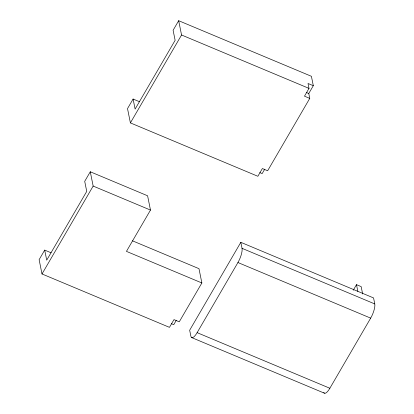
<?xml version="1.0" encoding="UTF-8"?>
<svg xmlns="http://www.w3.org/2000/svg" width="414" height="414" viewBox="0 0 414 414"><rect width="100%" height="100%" fill="white"/><g stroke="black" fill="none" stroke-linecap="round" stroke-linejoin="round"><path stroke-width="0.62" d="M51.077 252.778L44.691 250.103L39.123 259.671L42.005 273.964L169.466 327.355L173.973 319.613L179.252 321.828L201.866 282.964L198.984 268.67L132.47 240.813M201.866 282.964L126.446 251.376L150.479 210.074L147.596 195.781L90.278 171.769L84.71 181.337L86.738 191.387L46.72 260.147L44.691 250.103M133.091 99.034L127.517 108.603L130.4 122.896L257.86 176.286L262.367 168.545L267.646 170.759L309.76 98.387L308.772 93.486L313.305 85.693L311.411 76.3L178.672 20.7L173.104 30.269L175.132 40.318L135.114 109.079L133.091 99.034L139.471 101.709M42.005 273.964L93.16 186.062L90.278 171.769M130.4 122.896L181.555 34.993L178.672 20.7M313.305 85.693L308.026 83.483L309.015 88.384L304.481 96.177L309.76 98.387M176.333 320.245L173.756 324.669L171.412 323.686M264.727 169.176L262.15 173.601L259.806 172.617M240.824 242.325L189.669 330.232L190.88 336.235A11.137 3.317 -67.3 0 0 197.121 332.654L237.936 262.528A11.137 3.317 -67.3 0 0 242.035 248.328L240.824 242.325L373.563 297.93L374.774 303.933A11.137 3.317 -67.3 0 1 370.675 318.128L329.86 388.26A11.137 3.317 -67.3 0 1 323.805 392.451M353.245 290.235L356.49 284.661L361.163 286.617L362.648 293.971M181.555 34.993L309.015 88.384M306.427 92.503L308.772 93.486M242.035 248.328L374.774 303.933M93.16 186.062L150.479 210.074M237.936 262.528L370.675 318.128M197.121 332.654L329.86 388.26M191.687 337.591L324.426 393.191M356.49 284.661L357.846 291.399"/></g></svg>
